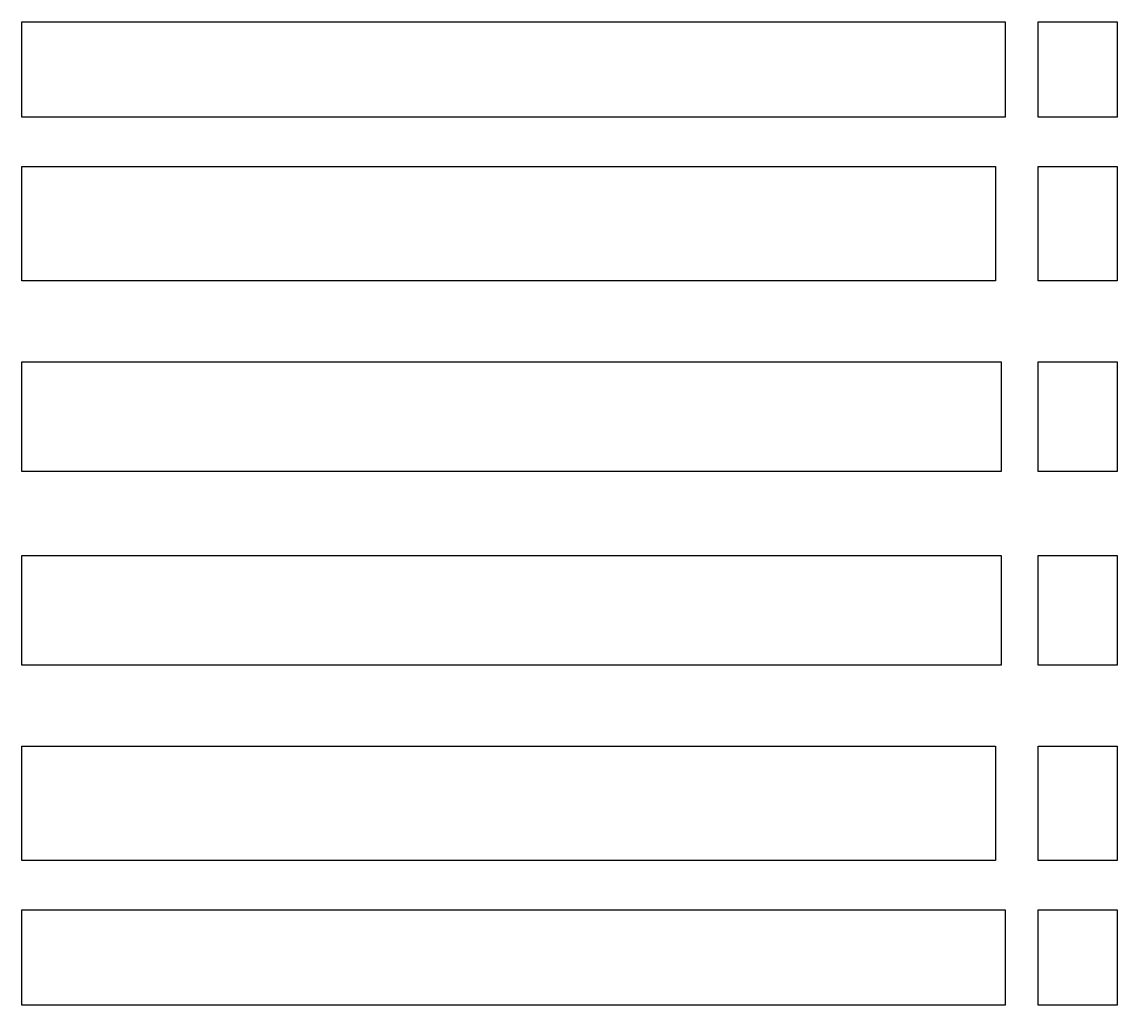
# Model space of a CAD drawing. Extents: x -2.15 to 2.15, y -1.93 to 1.93.
import ezdxf

# ---------------------------------------------------------------- set-up
doc = ezdxf.new("R2010")
doc.units = 0
doc.header["$MEASUREMENT"] = 0
doc.layers.add('C', color=7, linetype='Continuous')

msp = doc.modelspace()

# ---------------------------------------------------------------- linework, layer by layer
at = {"layer": 'C'}
for points in [[(-2.15, 1.92969), (1.71, 1.92969), (1.71, 1.55598), (-2.15, 1.55598)], [(1.84, 1.92969), (2.15, 1.92969), (2.15, 1.55598), (1.84, 1.55598)], [(-2.15, 1.36154), (1.672, 1.36154), (1.672, 0.913882), (-2.15, 0.913882)], [(1.84, 1.36154), (2.15, 1.36154), (2.15, 0.913882), (1.84, 0.913882)], [(1.695, 0.164948), (-2.15, 0.164948), (-2.15, 0.595052), (1.695, 0.595052)], [(2.15, 0.164948), (1.84, 0.164948), (1.84, 0.595052), (2.15, 0.595052)], [(-2.15, -0.164948), (1.695, -0.164948), (1.695, -0.595052), (-2.15, -0.595052)], [(1.84, -0.164948), (2.15, -0.164948), (2.15, -0.595052), (1.84, -0.595052)], [(1.672, -1.36154), (-2.15, -1.36154), (-2.15, -0.913882), (1.672, -0.913882)], [(2.15, -1.36154), (1.84, -1.36154), (1.84, -0.913882), (2.15, -0.913882)], [(1.71, -1.92969), (-2.15, -1.92969), (-2.15, -1.55598), (1.71, -1.55598)], [(2.15, -1.92969), (1.84, -1.92969), (1.84, -1.55598), (2.15, -1.55598)]]:
    msp.add_lwpolyline(points, close=True, dxfattribs=at)

doc.saveas('drawing.dxf')
